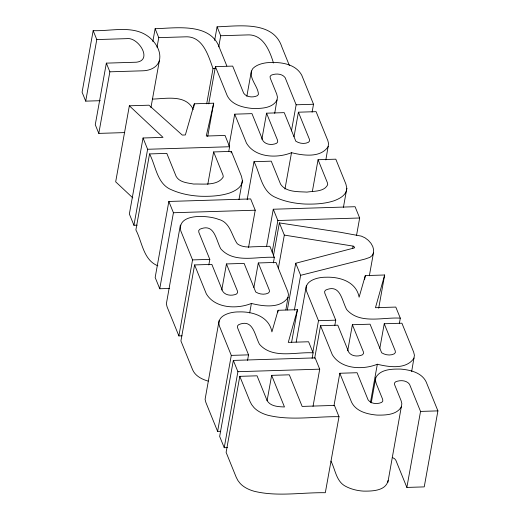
<?xml version="1.0" encoding="UTF-8"?>
<svg xmlns="http://www.w3.org/2000/svg" width="520" height="520" viewBox="0 0 520 520"><rect width="100%" height="100%" fill="white"/><g stroke="black" fill="none" stroke-linecap="round" stroke-linejoin="round"><path stroke-width="0.78" d="M369.35 275.776L373.484 252.811L373.626 249.789L372.775 246.552L371.007 243.36L368.375 240.37L365.085 237.868L361.341 236.125L340.301 232.258L279.377 222.905L273.39 256.159M285.87 309.901L288.483 294.444L287.716 291.35L275.977 262.411L258.303 262.958L253.883 287.502M325.845 159.933L328.601 143.683L327.834 140.595L316.095 111.651L298.415 112.197L294.002 136.747M411.665 371.488L414.421 355.238L413.66 352.144L401.915 323.206L384.241 323.752L379.821 348.296M273.364 262.918L274.358 257.374L269.861 246.279L252.486 246.811C247.319 247.299 241.586 247.013 237.302 243.763C231.413 235.339 230.315 222.19 218.433 219.323C208.468 215.274 176.813 212.875 180.797 230.919L192.556 259.903L178.88 335.913L182.013 335.816M291.623 342.154L297.466 309.692L278.109 310.291L271.908 331.89C269.106 316.368 252.467 311.35 238.732 311.922C230.685 311.74 215.722 315.497 219.537 326.404L231.296 355.387L217.614 431.399L220.753 431.301M274.703 113.373L277.459 97.13L276.699 94.042L270.218 78.072L270.094 76.434L271.219 75.192C275.62 73.307 282.061 73.495 285.116 77.61L296.147 104.793L291.44 130.923M378.684 308.256L384.663 274.995L365.307 275.594L359.112 297.193C356.304 281.678 339.671 276.659 325.936 277.231C317.882 277.05 302.926 280.807 306.742 291.714L318.494 320.69L312.8 352.365M330.961 461.143C335.381 469.593 336.187 481.468 345.592 486.304C351.052 489.209 357.149 490.692 363.291 491.101C371.891 491.257 386.022 491.004 388.096 480.46M387.842 482.547L401.856 403.754L401.089 400.666L394.609 384.696L394.485 383.058L395.61 381.817C400.017 379.932 406.458 380.12 409.513 384.235L420.537 411.418L406.861 487.428L424.236 486.889L437.912 410.878L426.14 381.862C421.616 372.489 410.111 369.896 400.628 369.083C392.041 368.979 380.569 369.083 375.791 377.572L371.235 402.909M312.091 112.171L313.521 104.253L301.75 75.237C295.159 63.05 278.844 61.666 266.461 62.764C261.553 63.466 256.458 64.877 252.863 68.491C247.397 76.317 256.997 85.007 258.258 92.71L258.421 94.419L257.348 95.719C253.032 97.747 246.513 97.39 243.659 93.165L232.681 66.099L215.423 66.632L208.728 103.844M375.791 377.572L375.434 380.334L376.188 383.403L382.655 399.334L382.811 401.043L381.745 402.344C377.423 404.372 370.91 404.014 368.056 399.789L357.071 372.723L339.82 373.256L333.976 405.717M150.923 107.673L159.412 60.495C161.35 52.13 156.526 43.739 150.456 38.291C134.732 24.226 111.891 31.428 93.165 30.641L82.089 92.216L85.709 101.14L100.308 100.692M85.709 101.14L96.785 39.572L93.165 30.641M96.785 39.572L126.789 38.643C138.294 36.803 153.192 60.372 136.351 62.212L106.347 63.135L95.27 124.709L98.794 133.393L124.748 132.587M98.794 133.393L109.87 71.819L106.347 63.135M207.708 136.454L213.694 103.201L194.324 103.799L185.354 134.972L182.273 135.07L148.96 105.196L129.357 105.801L115.674 181.818L132.795 197.88M152.828 41.522L155.129 28.73C176.105 28.119 211.192 22.185 219.895 48.854L226.831 65.949M157.02 47.255L158.75 37.654L155.129 28.73M129.357 105.801L163.007 137.371L143.039 137.988L129.357 214L133.939 225.284L137.183 225.186M133.939 225.284L147.615 149.273L143.039 137.988M238.986 199.556L242.405 180.55L241.462 176.286L231.368 151.392L213.629 151.938L222.969 174.961L223.275 176.897C217.549 186.206 203.073 183.69 193.667 184.054C187.616 182.864 179.536 182.507 176.15 176.404L166.816 153.387L149.559 153.92L135.883 229.931C142.285 242.119 143.267 259.987 157.852 265.811M248.534 247.429L255.229 210.21L250.653 198.926L168.844 201.455L155.168 277.466L159.744 288.756L169.468 288.45M159.744 288.756L173.427 212.739L168.844 201.455M193.615 107.757L194.324 103.799M180.369 225.05L166.355 303.849L167.122 306.937L178.88 335.913M214.643 40.41L217.087 26.819C238.062 26.202 273.15 20.274 281.853 46.936L289.393 65.526M206.694 103.818L213.025 68.633C208.319 55.523 202.806 35.73 185.185 36.842L158.75 37.654M218.699 46.936L220.714 35.744L217.087 26.819M207.786 184.405L213.629 151.938M258.303 262.958L269.282 290.024L269.438 291.733L268.365 293.033C264.387 295.048 259.422 294.3 255.73 292L244.12 263.393L226.447 263.939L237.425 291.005L237.588 292.714L236.522 294.014C232.2 296.043 225.686 295.685 222.827 291.46L211.848 264.394L194.597 264.927L180.915 340.938L192.66 369.882C195.397 376.123 201.975 379.321 208.195 381.115M229.014 145.841L234.708 114.166L251.966 113.633L262.945 140.699C265.798 144.924 272.317 145.281 276.633 143.254L277.706 141.96L277.543 140.251L266.565 113.184L284.239 112.638L295.841 141.238C299.533 143.546 304.506 144.287 308.477 142.272L309.556 140.972L309.4 139.263L298.415 112.197M228.748 151.489L229.6 146.738L225.024 135.453L206.258 136.032L213.694 103.201M208.812 264.908L209.807 259.37L198.816 232.264L198.705 230.542L199.94 229.19C214.442 222.963 215.735 239.272 220.74 248.781C233.928 263.945 257.283 256.146 274.358 257.374M231.082 152.977L231.368 151.392M246.838 96.284L251.4 70.948M221.748 290.069L226.447 263.939M219.108 320.534L205.094 399.334L205.862 402.422L217.614 431.399M247.156 199.706L253.994 161.701L271.252 161.167L280.586 184.184C286.13 192.472 298.161 191.522 306.923 192.108C313.683 190.977 324.24 191.99 327.711 184.678L327.399 182.741L318.065 159.725L335.803 159.178L345.897 184.067L346.834 188.338L343.415 207.337M261.859 139.315L266.565 113.184M313.021 406.38L319.716 369.168L315.133 357.884L233.331 360.412L219.655 436.423L224.231 447.707L227.474 447.61M224.231 447.707L237.906 371.696L233.331 360.412M249.685 312.949L251.394 303.446C262.958 306.3 280.547 308.99 288.151 297.232M271.648 375.356L284.466 406.965C278.401 406.718 270.712 406.51 267.163 400.738L257.049 375.81L239.798 376.344L226.115 452.354L236.23 477.288L237.933 480.571L240.214 483.496A23.614 13.683 10.2 0 0 254.072 491.231C277.401 496.957 301.652 492.329 325.319 492.719L339.001 416.702L334.418 405.418L302.146 406.419L289.322 374.81L271.648 375.356L267.092 400.699M266.584 246.454L273.28 209.235L355.082 206.713L359.665 217.997L356.531 235.417M247.553 360.393L248.547 354.854L237.549 327.75L237.445 326.027L238.68 324.675C253.175 318.448 254.469 334.757 259.48 344.266C272.668 359.431 296.023 351.631 313.099 352.859L312.097 358.404M272.161 252.194L277.856 220.519L273.28 209.235M284.954 189.111L291.506 152.685C303.075 155.538 320.658 158.236 328.263 146.471M278.337 268.346L284.317 235.092L279.377 222.905M277.68 312.663L278.109 310.291M287.333 309.959L295.737 263.244L353.899 248.047L354.556 247.754L354.569 247.156L353.106 246.097L284.317 235.092M312.364 191.393L318.065 159.725M294.365 310.154L300.638 275.314L295.737 263.244M296.192 342.062L306.312 285.844M314.691 358.183L320.534 325.715L337.786 325.182L348.771 352.255C351.624 356.479 358.137 356.837 362.459 354.809L363.526 353.509L363.37 351.8L352.385 324.733L370.065 324.188L381.667 352.794C385.359 355.095 390.325 355.843 394.303 353.828L395.382 352.528L395.219 350.818L384.241 323.752M334.75 325.702L335.751 320.158L324.753 293.059L324.649 291.33L325.877 289.985C340.379 283.757 341.673 300.066 346.678 309.575C359.866 324.74 383.227 316.933 400.303 318.168L399.301 323.713M352.677 248.475L353.106 246.097M347.685 350.863L352.385 324.733M364.598 279.552L365.307 275.594M370.494 402.246L377.332 364.24C388.895 367.088 406.484 369.785 414.089 358.026M242.405 180.55C242.086 187.408 235.196 190.899 229.547 193.024C220.253 196.053 210.373 196.521 200.661 196.261C190.678 195.748 180.694 193.889 171.535 189.8C156.942 183.976 155.961 166.108 149.559 153.92M346.834 188.338C346.522 195.189 339.632 198.679 333.983 200.805C324.688 203.84 314.802 204.302 305.097 204.048C295.113 203.528 285.129 201.675 275.964 197.581C261.378 191.756 260.397 173.888 253.994 161.701M297.466 309.692L288.269 342.387L308.594 341.763L313.099 352.859M384.663 274.995L375.466 307.697L395.798 307.073L400.303 318.168M159.412 60.495C157.287 67.789 149.285 70.785 142.317 70.818L109.87 71.819M373.484 252.811L372.281 255.411L369.954 257.348L364.812 259.116L300.638 275.314M277.127 99.912C272.506 108.42 261.092 108.602 252.577 108.466C243.1 107.634 231.68 104.91 227.169 95.57L215.423 66.632M401.518 406.536C396.903 415.044 385.482 415.226 376.968 415.09C367.49 414.258 356.076 411.535 351.559 402.194L339.82 373.256M291.506 152.685C277.154 158.509 255.249 157.827 246.454 143.104L234.708 114.166M251.394 303.446C237.042 309.27 215.131 308.588 206.336 293.865L194.597 264.927M377.332 364.24C362.979 370.065 341.068 369.382 332.274 354.66L320.534 325.715M220.714 35.744L247.15 34.925C262.99 33.865 269.646 50.479 273.481 63.005M213.025 68.633L215.352 68.562M152.477 99.08C165.861 98.787 185.842 94.107 193.297 109.512M296.147 104.793L313.521 104.253M147.615 149.273L229.6 146.738M173.427 212.739L255.229 210.21M277.856 220.519L359.665 217.997M192.556 259.903L209.807 259.37M318.494 320.69L335.751 320.158M231.296 355.387L248.547 354.854M237.906 371.696L319.716 369.168M420.537 411.418L437.912 410.878M339.001 416.702C315.328 416.319 291.077 420.947 267.748 415.22A23.614 13.683 10.2 0 1 253.89 407.478L251.608 404.56L249.912 401.271L239.798 376.344M392.281 457.509L394.596 458.705L395.837 460.246L406.861 487.428"/></g></svg>
